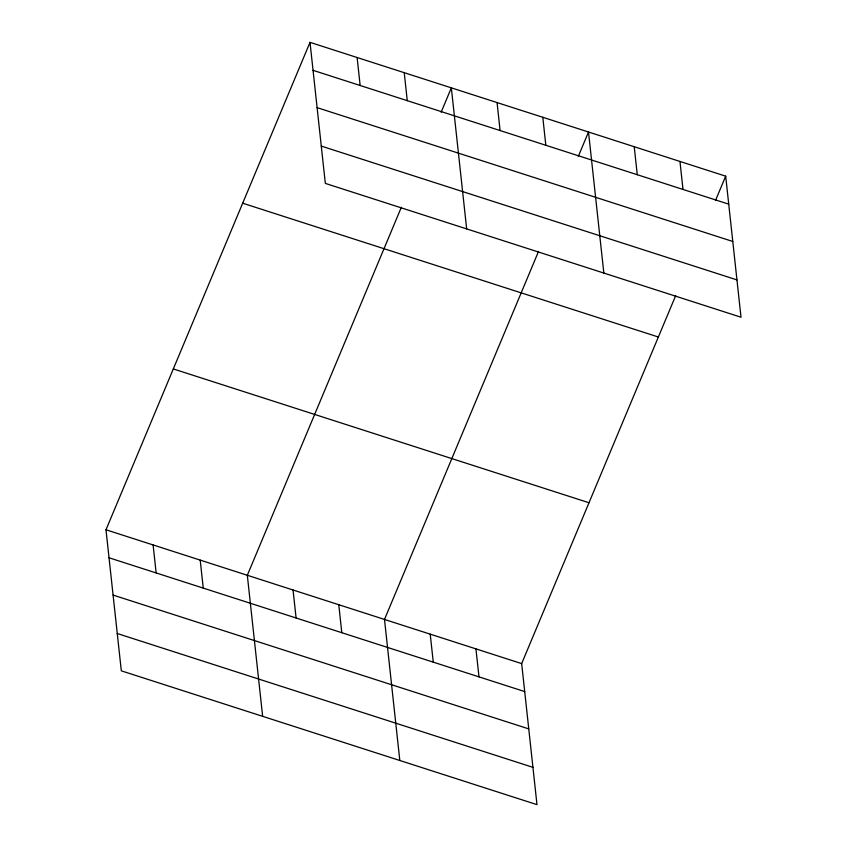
<?xml version="1.0" encoding="UTF-8"?>
<svg xmlns="http://www.w3.org/2000/svg" width="847" height="847" viewBox="0 0 847 847"><rect width="100%" height="100%" fill="white"/><g stroke="black" fill="none" stroke-linecap="round" stroke-linejoin="round"><path stroke-width="1.27" d="M675.705 295.592L521.667 663.603L536.987 804.65L121.312 670.835L105.991 529.777L310.013 42.35L725.688 176.165L741.009 317.223L325.333 183.397L310.013 42.35M401.351 207.271L247.324 575.282L262.644 716.329M441.139 112.217L451.335 87.844L466.665 228.902M538.523 251.432L384.496 619.443L399.816 760.49M578.31 156.377L588.506 132.005L603.837 273.062M715.482 200.538L725.688 176.165M313.051 70.333L728.727 204.159M317.106 107.643L732.782 241.469M321.278 146.086L736.954 279.902M242.687 203.206L658.363 337.021M173.317 368.932L588.993 502.747M105.991 529.777L521.667 663.603M109.03 557.771L524.706 691.586M113.085 595.081L528.761 728.896M117.267 633.524L532.943 767.34M679.961 161.449L683 189.432M634.234 146.732L637.272 174.715M542.789 117.288L545.828 145.271M497.062 102.572L500.101 130.554M475.94 648.876L478.989 676.869M404.231 72.683L407.269 100.666M430.223 634.159L433.262 662.142M357.116 57.511L360.155 85.505M338.768 604.716L341.807 632.709M293.051 589.999L296.09 617.982M200.21 560.111L203.248 588.104M153.106 544.949L156.144 572.932"/></g></svg>
